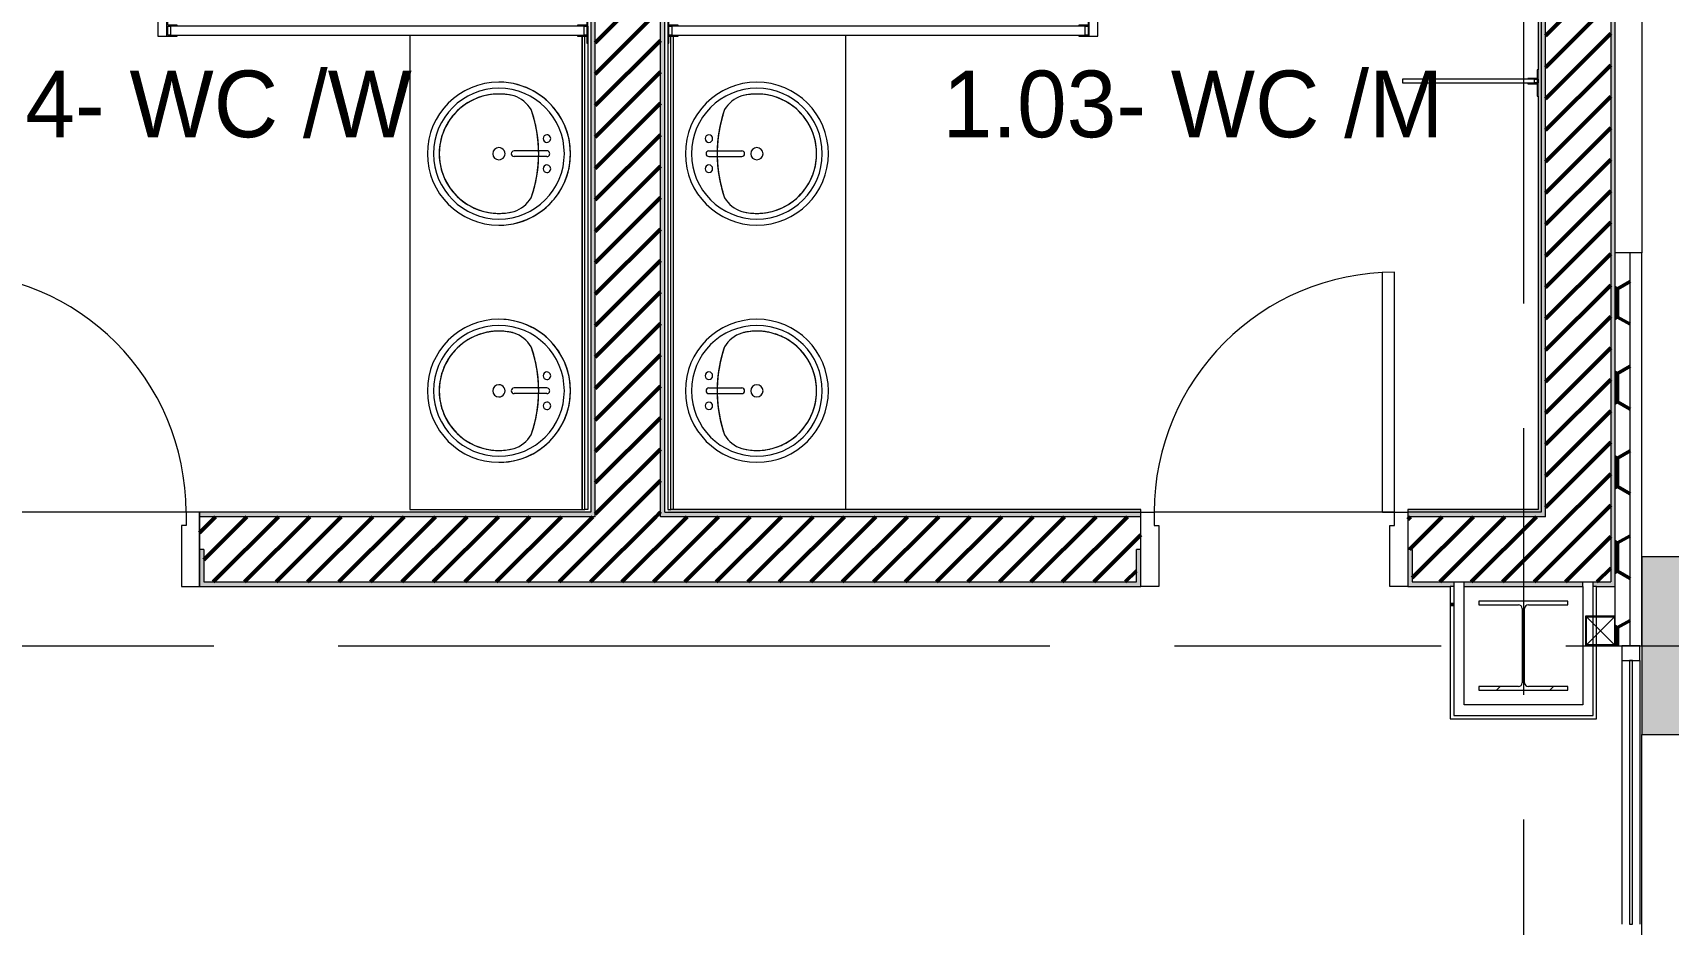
# Model space of a CAD drawing. Header units: millimetres. Extents: x -76261 to 649593, y -304265 to 60256.
# Drawn here: x 27273 to 32789, y -7540 to -4532 of the extents above; entities that cross this region are included whole.
import ezdxf

# ---------------------------------------------------------------- set-up
doc = ezdxf.new("R2010")
doc.units = ezdxf.units.MM
doc.header["$LTSCALE"] = 2000
doc.header["$MEASUREMENT"] = 0
doc.linetypes.add('Centre', pattern=[6.9, 4, -0.7, 1.5, -0.7])
doc.layers.get('0').update_dxf_attribs({"linetype": 'CONTINUOUS'})
for name, color, linetype, lineweight in [('A-AREA-IDEN', 8, 'CONTINUOUS', 15), ('A-DOOR', 8, 'CONTINUOUS', 15), ('A-FLOR', 8, 'CONTINUOUS', 15), ('A-GENM', 8, 'CONTINUOUS', 15), ('A-GLAZ', 8, 'CONTINUOUS', 15), ('A-GLAZ-CURT', 8, 'CONTINUOUS', 15), ('A-GLAZ-CWMG', 8, 'CONTINUOUS', 15), ('A-WALL', 8, 'CONTINUOUS', 15), ('A-WALL-PATT', 8, 'CONTINUOUS', 50), ('P-SANR-FIXT', 8, 'CONTINUOUS', 15), ('Q-CASE', 8, 'CONTINUOUS', 15), ('Q-SPCQ', 8, 'CONTINUOUS', 15), ('S-BEAM', 12, 'CONTINUOUS', 15), ('S-COLS', 8, 'CONTINUOUS', 15), ('S-GRID', 14, 'CONTINUOUS', 15), ('S-STRS', 8, 'CONTINUOUS', 15)]:
    doc.layers.add(name, color=color, linetype=linetype, lineweight=lineweight)
doc.styles.add('.VnArial Narrow_B', font='Vnarianb_0.ttf', dxfattribs={"height": 225})
pattern_1 = [(0, (87192.53, 42001.64), (1219.2, 304.8), [50.292, -864.108, 50.292, -864.108, -4876.8]), (0, (87192.53, 42001.64), (1219.2, 304.8), [-1828.8, 50.292, -1778.508, 50.292, -864.108, -2133.6]), (0, (87192.53, 42001.64), (1219.2, 304.8), [-4572, 50.292, -559.308, 50.292, -1473.708]), (120, (87649.73, 42154.04), (-873.5645, 903.4582), [50.292, -864.108, 50.292, -864.108, -4876.8]), (120, (87649.73, 42154.04), (-873.5645, 903.4582), [-1828.8, 50.292, -1778.508, 50.292, -864.108, -2133.6]), (120, (87649.73, 42154.04), (-873.5645, 903.4582), [-4572, 50.292, -559.308, 50.292, -1473.708]), (240, (87802.13, 42763.64), (-345.6355, -1208.2582), [50.292, -864.108, 50.292, -864.108, -4876.8]), (240, (87802.13, 42763.64), (-345.6355, -1208.2582), [-1828.8, 50.292, -1778.508, 50.292, -864.108, -2133.6]), (240, (87802.13, 42763.64), (-345.6355, -1208.2582), [-4572, 50.292, -559.308, 50.292, -1473.708])]
pattern_2 = [(127.5, (32610, -3125), (-146.824, -4.7995), [5.029, -110.795, 5.029, -124.511, -123.825]), (127.5, (32610, -3125), (-146.824, -4.7995), [-245.364, 5.029, -118.796]), (97.5, (32610, -3125), (-215.047, 134.857), [5.029, -57.455, 5.029, -99.365, -40.005]), (97.5, (32610, -3125), (-215.047, 134.857), [-166.878, 5.029, -34.976]), (57.5, (32610, -3218.73), (-0.4316, 237.2978), [5.029, -33.071, 5.029, -132.131, -179.07]), (57.5, (32610, -3218.73), (-0.4316, 237.2978), [-175.26, 5.029, -174.041]), (47.5, (32610, -3218.73), (-66.879, 229.067), [5.029, -14.021, 5.029, -84.887, -102.87]), (47.5, (32610, -3218.73), (-66.879, 229.067), [-108.966, 5.029, -97.841])]
pattern_3 = [(45, (87192.53, 42001.635), (-53.03301, 53.03301), [])]
pattern_4 = [(37.5, (29455, -6400), (-4.7995, 146.824), [5.029, -110.795, 5.029, -124.511, -123.825]), (37.5, (29455, -6400), (-4.7995, 146.824), [-245.364, 5.029, -118.796]), (7.5, (29455, -6400), (134.857, 215.047), [5.029, -57.455, 5.029, -99.365, -40.005]), (7.5, (29455, -6400), (134.857, 215.047), [-166.878, 5.029, -34.976]), (327.5, (29361.27, -6400), (237.298, 0.4316), [5.029, -33.071, 5.029, -132.131, -179.07]), (327.5, (29361.27, -6400), (237.298, 0.4316), [-175.26, 5.029, -174.041]), (317.5, (29361.27, -6400), (229.067, 66.879), [5.029, -14.021, 5.029, -84.887, -102.87]), (317.5, (29361.27, -6400), (229.067, 66.879), [-108.966, 5.029, -97.841])]
pattern_5 = [(127.5, (29405, -3000), (-146.824, -4.7995), [5.029, -110.795, 5.029, -124.511, -123.825]), (127.5, (29405, -3000), (-146.824, -4.7995), [-245.364, 5.029, -118.796]), (97.5, (29405, -3000), (-215.047, 134.857), [5.029, -57.455, 5.029, -99.365, -40.005]), (97.5, (29405, -3000), (-215.047, 134.857), [-166.878, 5.029, -34.976]), (57.5, (29405, -3093.73), (-0.4316, 237.298), [5.029, -33.071, 5.029, -132.131, -179.07]), (57.5, (29405, -3093.73), (-0.4316, 237.298), [-175.26, 5.029, -174.041]), (47.5, (29405, -3093.73), (-66.879, 229.067), [5.029, -14.021, 5.029, -84.887, -102.87]), (47.5, (29405, -3093.73), (-66.879, 229.067), [-108.966, 5.029, -97.841])]

# ---------------------------------------------------------------- blocks, each defined once
blk = doc.blocks.new('AD_UK Beams-Column - SC2-300_300_8_12-V39-1st  FLOOR PLAN')
at = {"layer": 'S-COLS'}
h = blk.add_hatch(dxfattribs=at)
h.set_pattern_fill('FP_78', color=256, style=0, pattern_type=2)
h.set_pattern_definition([(45, (54892.53, 48601.64), (-371.231, 371.231), []), (45, (54892.53, 49164.14), (-371.231, 371.231), [])])
h.paths.add_polyline_path([(-150, -150), (150, -150), (150, -138), (17, -138), (7.8, -134.2), (4, -125), (4, 125), (7.8, 134.2), (17, 138), (150, 138), (150, 150), (-150, 150), (-150, 138), (-17, 138), (-7.8, 134.2), (-4, 125), (-4, -125), (-7.8, -134.2), (-17, -138), (-150, -138)], flags=0)
for p, q in [((150, 150), (-150, 150)), ((-150, 150), (-150, 138)), ((-150, 138), (-17, 138)), ((-4, 125), (-4, -125)), ((4, -125), (4, 125)), ((17, 138), (150, 138)), ((150, 138), (150, 150)), ((-17, -138), (-150, -138)), ((-150, -138), (-150, -150)), ((-150, -150), (150, -150)), ((150, -138), (17, -138)), ((150, -150), (150, -138))]:
    blk.add_line(p, q, dxfattribs=at)
for centre, start, end in [((-17, 125), 0, 90), ((17, 125), 90, 180), ((-17, -125), 270, 0), ((17, -125), 180, 270)]:
    blk.add_arc(centre, 13, start, end, dxfattribs=at)
blk = doc.blocks.new('LS-Office-S_rvt-1-1st  FLOOR PLAN')
blk.add_blockref('AD_UK Beams-Column - SC2-300_300_8_12-V39-1st  FLOOR PLAN', (-54892.5, -48601.6))
blk = doc.blocks.new('System Panel - Glazed-10932184-1st  FLOOR PLAN')
at = {"layer": 'A-GLAZ-CURT'}
for p, q in [((445, 5.2), (-445, 5.2)), ((-445, 5.2), (-445, -5.2)), ((445, -5.2), (445, 5.2)), ((-445, -5.2), (445, -5.2))]:
    blk.add_line(p, q, dxfattribs=at)
blk = doc.blocks.new('Rectangular Mullion - 120 x 100-10783089-1st  FLOOR PLAN')
at = {"layer": 'A-GLAZ-CWMG'}
for p, q in [((-54560, -48651.6), (-54560, -49541.6)), ((-54500, -48651.6), (-54500, -49541.6))]:
    blk.add_line(p, q, dxfattribs=at)
blk = doc.blocks.new('Rectangular Mullion - 50 x 100-10619550-1st  FLOOR PLAN')
at = {"layer": 'A-GLAZ-CWMG'}
for p, q in [((-50, 30), (0, 30)), ((-50, -30), (-50, 30)), ((0, 30), (0, -30)), ((0, -30), (-50, -30))]:
    blk.add_line(p, q, dxfattribs=at)
blk = doc.blocks.new('Window_2_pane_slider_10391 - Window_2_pane 600x1200-10625192-1st  FLOOR PLAN')
at = {"layer": 'A-GLAZ'}
for p, q in [((-38.1, -45), (-38.1, 45)), ((-38.1, 45), (1161.9, 45)), ((1161.9, 45), (1161.9, -45)), ((1161.9, -45), (-38.1, -45))]:
    blk.add_line(p, q, dxfattribs=at)
blk = doc.blocks.new('Generic Models 2 - Generic Models 2-10631144-1st  FLOOR PLAN')
at = {"layer": 'A-GENM'}
h = blk.add_hatch(color=256, dxfattribs=at)
h.paths.add_polyline_path([(-54192.5, -52901.6), (-54192.5, -52301.6), (-54492.5, -52301.6), (-54492.5, -52901.6), (-54302.9, -52901.6)], flags=0)
h.paths.add_polyline_path([(-54192.5, -48901.6), (-54192.5, -48301.6), (-54492.5, -48301.6), (-54492.5, -48901.6), (-54302.9, -48901.6)], flags=0)
for p, q in [((-54192.5, -48301.6), (-54492.5, -48301.6)), ((-54492.5, -48301.6), (-54492.5, -48901.6)), ((-54192.5, -48901.6), (-54192.5, -48301.6)), ((-54492.5, -48901.6), (-54192.5, -48901.6)), ((-54192.5, -52301.6), (-54492.5, -52301.6)), ((-54492.5, -52301.6), (-54492.5, -52901.6)), ((-54192.5, -52901.6), (-54192.5, -52301.6)), ((-54492.5, -52901.6), (-54192.5, -52901.6))]:
    blk.add_line(p, q, dxfattribs=at)
blk = doc.blocks.new('PD-WC - WC-10350256-1st  FLOOR PLAN')
at = {"layer": 'A-DOOR'}
for p, q in [((-390, 125), (-450, 125)), ((-450, 125), (-450, -125)), ((-390, -80), (-390, 125)), ((450, 125), (390, 125)), ((390, 125), (390, -80)), ((450, -125), (450, 125)), ((-405, -125), (-405, -80)), ((-405, -80), (-390, -80)), ((390, -80), (405, -80)), ((405, -80), (405, -125)), ((-450, -125), (-405, -125)), ((405, -125), (355, -125)), ((405, -125), (450, -125))]:
    blk.add_line(p, q, dxfattribs=at)
at = {"layer": 'A-GENM'}
for p, q in [((365, -125), (405, -125)), ((365, -125), (365, -935)), ((405, -125), (405, -935))]:
    blk.add_line(p, q, dxfattribs=at)
blk.add_arc((405, -125), 810, 180, 270, dxfattribs=at)
blk = doc.blocks.new('PD-WC - WC-10653896-1st  FLOOR PLAN')
at = {"layer": 'A-DOOR'}
for p, q in [((-450, -125), (-450, 125)), ((-450, 125), (-405, 125)), ((-405, 125), (-405, 80)), ((405, 125), (355, 125)), ((405, 125), (450, 125)), ((405, 80), (405, 125)), ((450, 125), (450, -125)), ((-405, 80), (-390, 80)), ((-390, 80), (-390, -125)), ((390, 80), (405, 80)), ((390, -125), (390, 80)), ((-390, -125), (-450, -125)), ((450, -125), (390, -125))]:
    blk.add_line(p, q, dxfattribs=at)
at = {"layer": 'A-GENM'}
for p, q in [((365, 125), (365, 935)), ((405, 125), (405, 935)), ((365, 125), (405, 125))]:
    blk.add_line(p, q, dxfattribs=at)
blk.add_arc((405, 125), 810, 90, 180, dxfattribs=at)
blk = doc.blocks.new('Toilet-Partition_AmericanSanitary_Floor-Stile - BUONG WC 1050-10673173-1st  FLOOR PLAN')
at = {"layer": 'Q-SPCQ'}
for p, q in [((412, 2129.7), (158.8, 2129.7)), ((158.8, 2129.7), (158.8, 2099.7)), ((158.8, 2099.7), (158.8, 2064.9)), ((158.8, 2099.7), (412, 2099.7)), ((162, 2096.5), (192, 2096.5)), ((162, 2087), (162, 2096.5)), ((192, 2096.5), (192, 2087)), ((195.2, 2064.9), (195.2, 2096.6)), ((195.2, 2096.6), (219.1, 2096.6)), ((219.1, 2096.6), (219.1, 2099.7)), ((373.9, 2136), (437.4, 2136)), ((373.9, 2136), (373.9, 2129.7)), ((412, 2099.7), (412, 2129.7)), ((437.4, 2129.7), (412, 2129.7)), ((437.4, 2129.7), (437.4, 2136)), ((973.9, 2136), (1012, 2136)), ((973.9, 2091.6), (973.9, 2136)), ((986.6, 2099.7), (1012, 2099.7)), ((986.6, 1499.7), (986.6, 2099.7)), ((1012, 2136), (1050.1, 2136)), ((1012, 2129.7), (1012, 2136)), ((1162, 2129.7), (1012, 2129.7)), ((1012, 2129.7), (1012, 2099.7)), ((1012, 2099.7), (1012, 1499.7)), ((1012, 2099.7), (1162, 2099.7)), ((1012, 2091.6), (1012, 2099.7)), ((1050.1, 2136), (1050.1, 2129.7)), ((1050.1, 2099.7), (1050.1, 2091.6)), ((1162, 2099.7), (1162, 2129.7)), ((158.8, 2064.9), (162, 2064.9)), ((192, 2087), (162, 2087)), ((162, 2087), (162, 692.4)), ((192, 692.4), (192, 2087)), ((192, 2064.9), (195.2, 2064.9)), ((1012, 2091.6), (973.9, 2091.6)), ((1050.1, 2091.6), (1012, 2091.6)), ((1012, 1499.7), (986.6, 1499.7)), ((158.8, 682.8), (134.8, 682.8)), ((134.8, 682.8), (134.8, 679.7)), ((134.8, 679.7), (195.2, 679.7)), ((162, 714.5), (158.8, 714.5)), ((158.8, 714.5), (158.8, 682.8)), ((162, 682.9), (162, 692.4)), ((162, 692.4), (192, 692.4)), ((192, 682.9), (162, 682.9)), ((192, 679.7), (162, 679.7)), ((195.2, 714.5), (192, 714.5)), ((192, 692.4), (192, 682.9)), ((223.7, 682.9), (192, 682.9)), ((192, 682.9), (192, 679.7)), ((192, 679.7), (223.7, 679.7)), ((195.2, 679.7), (195.2, 714.5)), ((223.7, 679.7), (223.7, 682.9))]:
    blk.add_line(p, q, dxfattribs=at)
blk.add_arc((1012, 2099.7), 600, 180, 270, dxfattribs=at)
blk = doc.blocks.new('Counter Top w Sinks-AD - 600mm x 2400mm Long-10673474-1st  FLOOR PLAN')
at = {"layer": 'Q-CASE'}
for p, q in [((356.1, 605), (-1243.9, 605)), ((356.1, 24), (-1243.9, 24)), ((-1243.9, 5), (356.1, 5)), ((356.1, 24), (-1240.7, 24)), ((356.1, 15), (-1240.7, 15)), ((-1216.7, 5), (356.1, 5)), ((356.1, 5), (356.1, 15))]:
    blk.add_line(p, q, dxfattribs=at)
blk = doc.blocks.new('Sink - Vanity - Round - Basin-V9-1st  FLOOR PLAN')
at = {"layer": 'P-SANR-FIXT'}
for p, q in [((87.1, 247.1), (87.1, 136.3)), ((106.2, 247.1), (106.2, 136.3))]:
    blk.add_line(p, q, dxfattribs=at)
for centre, radius, start, end in [((96.7, 85.2), 241.3, 360, 180), ((96.7, 85.2), 241.3, 90, 270), ((96.7, 85.2), 220.6, 90, 270), ((96.7, 85.2), 241.3, 270, 90), ((96.7, 85.2), 220.6, 270, 90), ((45.9, 247.1), 12.7, 360, 180), ((45.9, 247.1), 12.7, 180, 360), ((96.7, 247.1), 9.52, 360, 180), ((147.5, 247.1), 12.7, 360, 180), ((147.5, 247.1), 12.7, 180, 0), ((1.4, 104.3), 104.5, 120.7927, 162.1904), ((1.4, 104.3), 104.5, 120.7927, 162.1904), ((96.7, -233), 452.3, 90, 109.2086), ((96.7, -233), 452.3, 91.2067, 109.2086), ((96.7, -233), 452.3, 102.3164, 109.2086), ((96.7, -233), 452.3, 94.941, 99.8168), ((96.7, -233), 452.3, 87.6965, 92.3035), ((96.7, -233), 452.3, 70.7914, 90), ((96.7, -233), 452.3, 70.7914, 88.7933), ((96.7, -233), 452.3, 80.1832, 85.059), ((96.7, -233), 452.3, 70.7914, 77.9045), ((191.9, 104.3), 104.5, 17.8096, 59.2073), ((191.9, 104.3), 104.5, 17.8096, 59.2073), ((96.7, 85.2), 201.4, 165.3071, 14.6929), ((96.7, 85.2), 201.4, 165.3071, 270), ((96.7, 85.2), 201.4, 165.3071, 178.8413), ((96.7, 136.3), 9.52, 180, 360), ((96.7, 85.2), 201.4, 270, 14.6929), ((96.7, 85.2), 201.4, 1.1587, 14.6929), ((96.7, 85.2), 241.3, 180, 360), ((96.7, 85.2), 201.4, 183.3402, 192.3785), ((96.7, 85.2), 20.6, 360, 180), ((96.7, 85.2), 20.6, 180, 360), ((96.7, 85.2), 201.4, 347.6215, 356.6598), ((96.7, 85.2), 201.4, 197.7666, 205.9191), ((96.7, 85.2), 201.4, 334.0809, 342.2334), ((96.7, 85.2), 201.4, 211.6777, 219.4638), ((96.7, 85.2), 201.4, 320.5362, 328.3223), ((96.7, 85.2), 201.4, 225.4168, 233.0136), ((96.7, 85.2), 201.4, 239.0777, 246.5698), ((96.7, 85.2), 201.4, 252.6962, 260.1345), ((96.7, 85.2), 201.4, 279.8655, 287.3038), ((96.7, 85.2), 201.4, 293.4302, 300.9223), ((96.7, 85.2), 201.4, 306.9864, 314.5832), ((96.7, 85.2), 201.4, 266.3966, 273.7108)]:
    blk.add_arc(centre, radius, start, end, dxfattribs=at)
blk = doc.blocks.new('Sink - Vanity - Round - Basin-3333014-1st  FLOOR PLAN')
at = {"layer": 'P-SANR-FIXT'}
for p, q in [((87.1, 247.1), (87.1, 136.3)), ((106.2, 247.1), (106.2, 136.3))]:
    blk.add_line(p, q, dxfattribs=at)
for centre, radius, start, end in [((96.7, 85.2), 241.3, 360, 180), ((96.7, 85.2), 241.3, 90, 270), ((96.7, 85.2), 220.6, 90, 270), ((96.7, 85.2), 241.3, 270, 90), ((96.7, 85.2), 220.6, 270, 90), ((45.9, 247.1), 12.7, 360, 180), ((45.9, 247.1), 12.7, 180, 360), ((96.7, 247.1), 9.52, 360, 180), ((147.5, 247.1), 12.7, 360, 180), ((147.5, 247.1), 12.7, 180, 0), ((1.4, 104.3), 104.5, 120.7927, 162.1904), ((1.4, 104.3), 104.5, 120.7927, 162.1904), ((96.7, -233), 452.3, 90, 109.2086), ((96.7, -233), 452.3, 91.2067, 109.2086), ((96.7, -233), 452.3, 102.0955, 109.2086), ((96.7, -233), 452.3, 94.941, 99.8168), ((96.7, -233), 452.3, 87.6965, 92.3035), ((96.7, -233), 452.3, 70.7914, 90), ((96.7, -233), 452.3, 70.7914, 88.7933), ((96.7, -233), 452.3, 80.1832, 85.059), ((96.7, -233), 452.3, 70.7914, 77.9045), ((191.9, 104.3), 104.5, 17.8096, 59.2073), ((191.9, 104.3), 104.5, 17.8096, 59.2073), ((96.7, 85.2), 201.4, 165.3071, 14.6929), ((96.7, 85.2), 201.4, 165.3071, 270), ((96.7, 85.2), 201.4, 165.3071, 178.8413), ((96.7, 136.3), 9.52, 180, 360), ((96.7, 85.2), 201.4, 270, 14.6929), ((96.7, 85.2), 201.4, 1.1587, 14.6929), ((96.7, 85.2), 241.3, 180, 360), ((96.7, 85.2), 201.4, 183.3402, 192.3785), ((96.7, 85.2), 20.6, 360, 180), ((96.7, 85.2), 20.6, 180, 360), ((96.7, 85.2), 201.4, 347.6215, 356.6598), ((96.7, 85.2), 201.4, 197.7666, 205.9191), ((96.7, 85.2), 201.4, 334.0809, 342.2334), ((96.7, 85.2), 201.4, 211.6777, 219.4638), ((96.7, 85.2), 201.4, 320.5362, 328.3223), ((96.7, 85.2), 201.4, 225.4168, 233.0136), ((96.7, 85.2), 201.4, 239.0777, 246.5698), ((96.7, 85.2), 201.4, 252.6962, 260.1345), ((96.7, 85.2), 201.4, 279.8655, 287.3038), ((96.7, 85.2), 201.4, 293.4302, 300.9223), ((96.7, 85.2), 201.4, 306.9864, 314.5832), ((96.7, 85.2), 201.4, 266.2892, 273.7108)]:
    blk.add_arc(centre, radius, start, end, dxfattribs=at)
blk = doc.blocks.new('Counter Top w Sinks-AD - 600mm x 2400mm Long-10673530-1st  FLOOR PLAN')
at = {"layer": 'Q-CASE'}
for p, q in [((-1243.9, -5), (356.1, -5)), ((356.1, -24), (-1243.9, -24)), ((356.1, -15), (-1240.7, -15)), ((-1240.7, -24), (356.1, -24)), ((-1216.7, -5), (356.1, -5)), ((356.1, -5), (356.1, -15)), ((356.1, -24), (356.1, -15)), ((356.1, -605), (356.1, -24)), ((-1243.9, -605), (356.1, -605))]:
    blk.add_line(p, q, dxfattribs=at)
blk = doc.blocks.new('Sink - Vanity - Round - Basin-V10-1st  FLOOR PLAN')
at = {"layer": 'P-SANR-FIXT'}
for p, q in [((87.1, -247.1), (87.1, -136.3)), ((106.2, -247.1), (106.2, -136.3))]:
    blk.add_line(p, q, dxfattribs=at)
for centre, radius, start, end in [((96.7, -85.2), 241.3, 0, 180), ((96.7, -85.2), 241.3, 90, 270), ((96.7, -85.2), 220.6, 90, 270), ((96.7, -85.2), 201.4, 345.3071, 194.6929), ((96.7, -85.2), 201.4, 90, 194.6929), ((96.7, -85.2), 201.4, 99.8655, 107.3038), ((96.7, -85.2), 201.4, 86.2892, 93.6034), ((96.7, -85.2), 241.3, 270, 90), ((96.7, -85.2), 220.6, 270, 90), ((96.7, -85.2), 201.4, 345.3071, 90), ((96.7, -85.2), 201.4, 72.6962, 80.1345), ((96.7, -85.2), 201.4, 126.9864, 134.5832), ((96.7, -85.2), 201.4, 113.4302, 120.9223), ((96.7, -85.2), 201.4, 59.0777, 66.5698), ((96.7, -85.2), 201.4, 45.4168, 53.0136), ((96.7, -85.2), 201.4, 154.0809, 162.2334), ((96.7, -85.2), 201.4, 140.5362, 148.3223), ((96.7, -85.2), 201.4, 31.6777, 39.4638), ((96.7, -85.2), 201.4, 17.7666, 25.9191), ((96.7, -85.2), 201.4, 167.6215, 176.6598), ((96.7, -85.2), 201.4, 3.3402, 12.3785), ((96.7, -85.2), 241.3, 180, 0), ((96.7, -85.2), 201.4, 181.1587, 194.6929), ((96.7, -85.2), 20.6, 0, 180), ((96.7, -85.2), 20.6, 180, 0), ((96.7, -85.2), 201.4, 345.3071, 358.8413), ((1.4, -104.3), 104.5, 197.8096, 239.2073), ((1.4, -104.3), 104.5, 197.8096, 239.2073), ((96.7, -136.3), 9.52, 0, 180), ((191.9, -104.3), 104.5, 300.7927, 342.1904), ((191.9, -104.3), 104.5, 300.7927, 342.1904), ((96.7, 233), 452.3, 250.7914, 268.7933), ((96.7, 233), 452.3, 250.7914, 270), ((96.7, 233), 452.3, 250.7914, 257.9045), ((96.7, 233), 452.3, 260.1832, 265.059), ((96.7, 233), 452.3, 267.6965, 272.3035), ((96.7, 233), 452.3, 270, 289.2086), ((96.7, 233), 452.3, 271.2067, 289.2086), ((96.7, 233), 452.3, 274.941, 279.8168), ((96.7, 233), 452.3, 282.0955, 289.2086), ((45.9, -247.1), 12.7, 0, 180), ((45.9, -247.1), 12.7, 180, 0), ((96.7, -247.1), 9.52, 180, 0), ((147.5, -247.1), 12.7, 0, 180), ((147.5, -247.1), 12.7, 180, 0)]:
    blk.add_arc(centre, radius, start, end, dxfattribs=at)
blk = doc.blocks.new('Sink - Vanity - Round - Basin-V11-1st  FLOOR PLAN')
at = {"layer": 'P-SANR-FIXT'}
for p, q in [((87.1, -247.1), (87.1, -136.3)), ((106.2, -247.1), (106.2, -136.3))]:
    blk.add_line(p, q, dxfattribs=at)
for centre, radius, start, end in [((96.7, -85.2), 241.3, 0, 180), ((96.7, -85.2), 241.3, 90, 270), ((96.7, -85.2), 220.6, 90, 270), ((96.7, -85.2), 201.4, 345.3071, 194.6929), ((96.7, -85.2), 201.4, 90, 194.6929), ((96.7, -85.2), 201.4, 99.8655, 107.0974), ((96.7, -85.2), 201.4, 86.2892, 93.7108), ((96.7, -85.2), 241.3, 270, 90), ((96.7, -85.2), 220.6, 270, 90), ((96.7, -85.2), 201.4, 345.3071, 90), ((96.7, -85.2), 201.4, 72.6962, 80.1345), ((96.7, -85.2), 201.4, 126.9864, 134.5832), ((96.7, -85.2), 201.4, 113.4302, 120.9223), ((96.7, -85.2), 201.4, 59.0777, 66.5698), ((96.7, -85.2), 201.4, 45.4168, 53.0136), ((96.7, -85.2), 201.4, 154.0809, 162.2334), ((96.7, -85.2), 201.4, 140.5362, 148.3223), ((96.7, -85.2), 201.4, 31.6777, 39.4638), ((96.7, -85.2), 201.4, 17.7666, 25.9191), ((96.7, -85.2), 201.4, 167.6215, 176.6598), ((96.7, -85.2), 201.4, 3.3402, 12.3785), ((96.7, -85.2), 241.3, 180, 0), ((96.7, -85.2), 201.4, 181.1587, 194.6929), ((96.7, -85.2), 20.6, 0, 180), ((96.7, -85.2), 20.6, 180, 0), ((96.7, -85.2), 201.4, 345.3071, 358.8413), ((1.4, -104.3), 104.5, 197.8096, 239.2073), ((1.4, -104.3), 104.5, 197.8096, 239.2073), ((96.7, -136.3), 9.52, 0, 180), ((191.9, -104.3), 104.5, 300.7927, 342.1904), ((191.9, -104.3), 104.5, 300.7927, 342.1904), ((96.7, 233), 452.3, 250.7914, 268.7933), ((96.7, 233), 452.3, 250.7914, 270), ((96.7, 233), 452.3, 250.7914, 257.9045), ((96.7, 233), 452.3, 260.1832, 265.059), ((96.7, 233), 452.3, 267.6965, 272.3035), ((96.7, 233), 452.3, 270, 289.2086), ((96.7, 233), 452.3, 271.2067, 289.2086), ((96.7, 233), 452.3, 274.941, 279.8168), ((96.7, 233), 452.3, 282.0955, 289.2086), ((45.9, -247.1), 12.7, 0, 180), ((45.9, -247.1), 12.7, 180, 0), ((96.7, -247.1), 9.52, 180, 0), ((147.5, -247.1), 12.7, 0, 180), ((147.5, -247.1), 12.7, 180, 0)]:
    blk.add_arc(centre, radius, start, end, dxfattribs=at)
blk = doc.blocks.new('Toilet-Partition_AmericanSanitary_Floor-Stile - BUONG WC 1050-10377467-1st  FLOOR PLAN')
at = {"layer": 'Q-SPCQ'}
for p, q in [((195.2, -679.7), (134.8, -679.7)), ((134.8, -679.7), (134.8, -682.8)), ((134.8, -682.8), (158.8, -682.8)), ((158.8, -682.8), (158.8, -714.5)), ((158.8, -714.5), (162, -714.5)), ((192, -679.7), (162, -679.7)), ((162, -692.4), (162, -682.9)), ((162, -682.9), (192, -682.9)), ((192, -692.4), (162, -692.4)), ((162, -692.4), (162, -2087)), ((223.7, -679.7), (192, -679.7)), ((192, -679.7), (192, -682.9)), ((192, -682.9), (223.7, -682.9)), ((192, -682.9), (192, -692.4)), ((192, -2087), (192, -692.4)), ((192, -714.5), (195.2, -714.5)), ((195.2, -714.5), (195.2, -679.7)), ((223.7, -682.9), (223.7, -679.7)), ((986.6, -1499.7), (986.6, -2099.7)), ((1012, -1499.7), (986.6, -1499.7)), ((1012, -2099.7), (1012, -1499.7)), ((162, -2064.9), (158.8, -2064.9)), ((158.8, -2064.9), (158.8, -2099.7)), ((162, -2096.5), (162, -2087)), ((162, -2087), (192, -2087)), ((195.2, -2064.9), (192, -2064.9)), ((192, -2087), (192, -2096.5)), ((195.2, -2096.6), (195.2, -2064.9)), ((973.9, -2091.6), (1012, -2091.6)), ((973.9, -2136), (973.9, -2091.6)), ((1012, -2091.6), (1050.1, -2091.6)), ((1012, -2099.7), (1012, -2091.6)), ((1050.1, -2091.6), (1050.1, -2099.7)), ((412, -2099.7), (158.8, -2099.7)), ((158.8, -2099.7), (158.8, -2129.7)), ((158.8, -2129.7), (412, -2129.7)), ((192, -2096.5), (162, -2096.5)), ((219.1, -2096.6), (195.2, -2096.6)), ((219.1, -2099.7), (219.1, -2096.6)), ((373.9, -2129.7), (373.9, -2136)), ((437.4, -2136), (373.9, -2136)), ((412, -2129.7), (412, -2099.7)), ((412, -2129.7), (437.4, -2129.7)), ((437.4, -2136), (437.4, -2129.7)), ((1012, -2136), (973.9, -2136)), ((986.6, -2099.7), (1012, -2099.7)), ((1162, -2099.7), (1012, -2099.7)), ((1012, -2099.7), (1012, -2129.7)), ((1012, -2129.7), (1162, -2129.7)), ((1012, -2136), (1012, -2129.7)), ((1050.1, -2136), (1012, -2136)), ((1050.1, -2129.7), (1050.1, -2136)), ((1162, -2129.7), (1162, -2099.7))]:
    blk.add_line(p, q, dxfattribs=at)
blk.add_arc((1012, -2099.7), 600, 90, 180, dxfattribs=at)
blk = doc.blocks.new('Privacy-Screen - VACH TIEU-9221444-1st  FLOOR PLAN')
at = {"layer": 'Q-SPCQ'}
for p, q in [((373.2, 1136.9), (361.2, 1136.9)), ((361.2, 1136.9), (361.2, 692.4)), ((373.2, 692.4), (373.2, 1136.9)), ((358.1, 682.8), (316.1, 682.8)), ((316.1, 682.8), (316.1, 679.7)), ((316.1, 679.7), (376.4, 679.7)), ((361.2, 714.5), (358.1, 714.5)), ((358.1, 714.5), (358.1, 682.8)), ((361.2, 682.9), (361.2, 692.4)), ((361.2, 692.4), (373.2, 692.4)), ((373.2, 682.9), (361.2, 682.9)), ((373.2, 679.7), (361.2, 679.7)), ((376.4, 714.5), (373.2, 714.5)), ((373.2, 692.4), (373.2, 682.9)), ((405, 682.9), (373.2, 682.9)), ((373.2, 682.9), (373.2, 679.7)), ((373.2, 679.7), (405, 679.7)), ((376.4, 679.7), (376.4, 714.5)), ((405, 679.7), (405, 682.9))]:
    blk.add_line(p, q, dxfattribs=at)
blk = doc.blocks.new('PIPE 100X100X2_5 - PIPE 100X100X2_5-10940801-1st  FLOOR PLAN')
at = {"layer": 'S-BEAM'}
for p, q in [((-60238.8, -58414.1), (-60333.8, -58509.1)), ((-60238.8, -58509.1), (-60333.8, -58414.1))]:
    blk.add_line(p, q, dxfattribs=at)
blk = doc.blocks.new('Xrexf_Office')
at = {"layer": 'A-WALL-PATT'}
h = blk.add_hatch(dxfattribs=at)
h.set_pattern_fill('FP_4', color=256, style=0, pattern_type=2)
h.set_pattern_definition([(90, (32700, -3062.5), (-82.489, 142.875), [95.25, -190.5]), (210, (32700, -3062.5), (-82.4889, -142.875), [95.25, -190.5]), (150, (32700, -3062.5), (-164.9779, -7e-05), [0, -190.5, 95.25, 0])])
h.paths.add_polyline_path([(32660, -6600), (32660, -5275), (32610, -5275), (32610, -6600)], flags=0)
h.paths.add_polyline_path([(32660, -4075), (32660, -2475), (32610, -2475), (32610, -4075)], flags=0)
h.paths.add_polyline_path([(32660, -1275), (32660, 400), (32610, 400), (32610, -1275)], flags=0)
h = blk.add_hatch(dxfattribs=at)
h.set_pattern_fill('FP_28', color=256, angle=37.5, style=0, pattern_type=2)
h.set_pattern_definition(pattern_2)
h.paths.add_polyline_path([(32610, -6400), (32610, 385), (32595, 385), (32595, -6400)], flags=0)
h = blk.add_hatch(dxfattribs=at)
h.set_pattern_fill('FP_30', color=256, angle=37.5, style=0, pattern_type=2)
h.set_pattern_definition(pattern_5)
h.paths.add_polyline_path([(29155, -6150), (29170, -6150), (29170, 150), (29155, 150), (29155, -5920.1)], flags=0)
h = blk.add_hatch(dxfattribs=at)
h.set_pattern_fill('FP_20', color=256, style=0, pattern_type=2)
h.set_pattern_definition(pattern_3)
h.paths.add_polyline_path([(29170, -6165), (29390, -6165), (29390, 165), (29170, 165), (29170, -6150)], flags=0)
h = blk.add_hatch(dxfattribs=at)
h.set_pattern_fill('FP_30', color=256, angle=37.5, style=0, pattern_type=2)
h.set_pattern_definition(pattern_5)
h.paths.add_polyline_path([(29390, -6150), (29405, -6150), (29405, 150), (29390, 150), (29390, -5920.1)], flags=0)
h = blk.add_hatch(dxfattribs=at)
h.set_pattern_fill('FP_28', color=256, angle=37.5, style=0, pattern_type=2)
h.set_pattern_definition(pattern_2)
h.paths.add_polyline_path([(32360, -6165), (32375, -6165), (32375, -875), (32360, -875), (32360, -6150)], flags=0)
h.paths.add_polyline_path([(32360, -765), (32375, -765), (32375, -150), (32360, -150), (32360, -750)], flags=0)
h.paths.add_polyline_path([(32375, -138), (32374.8, 138), (32360, 138), (32360, -138), (32370.2, -138)], flags=0)
h = blk.add_hatch(dxfattribs=at)
h.set_pattern_fill('FP_20', color=256, style=0, pattern_type=2)
h.set_pattern_definition(pattern_3)
h.paths.add_polyline_path([(32375, -6385), (32595, -6385), (32595, 165), (32375, 165), (32375, 150), (32450, 150), (32450, 138), (32375, 138), (32375, -138), (32450, -138), (32450, -150), (32375, -150), (32375, -6255.1)], flags=0)
blk.add_hatch(color=256, dxfattribs=at).paths.add_polyline_path([(32350, -6140), (32360, -6140), (32360, -890), (32350, -890), (32350, -5920.1)], flags=0)
h = blk.add_hatch(dxfattribs=at)
h.set_pattern_fill('FP_20', color=256, style=0, pattern_type=2)
h.set_pattern_definition(pattern_3)
h.paths.add_polyline_path([(32100, -6385), (32375, -6385), (32375, -6165), (31910, -6165), (31910, -6275), (31925, -6275), (31925, -6385), (32065, -6385)], flags=0)
h.paths.add_polyline_path([(30995, -6385), (30995, -6275), (31010, -6275), (31010, -6165), (27835, -6165), (27835, -6275), (27850, -6275), (27850, -6385), (30509, -6385)], flags=0)
h.paths.add_polyline_path([(26920, -6385), (26920, -6275), (26935, -6275), (26935, -6165), (26535, -6165), (26535, -6385), (26550, -6385)], flags=0)
h = blk.add_hatch(dxfattribs=at)
h.set_pattern_fill('FP_29', color=256, angle=37.5, style=0, pattern_type=2)
h.set_pattern_definition(pattern_4)
h.paths.add_polyline_path([(32360, -6165), (32360, -6150), (31910, -6150), (31910, -6165), (32294.5, -6165)], flags=0)
h.paths.add_polyline_path([(31010, -6165), (31010, -6150), (29390, -6150), (29390, -6165), (30509, -6165)], flags=0)
h.paths.add_polyline_path([(28128.5, -6165), (29170, -6165), (29170, -6150), (27835, -6150), (27835, -6165)], flags=0)
h.paths.add_polyline_path([(26550, -6165), (26935, -6165), (26935, -6150), (26550, -6150)], flags=0)
h = blk.add_hatch(color=256, dxfattribs=at)
h.paths.add_polyline_path([(32360, -6150), (32360, -6140), (31910, -6140), (31910, -6150), (32294.5, -6150)], flags=0)
h.paths.add_polyline_path([(29425, -6150), (31010, -6150), (31010, -6140), (29415, -6140), (29415, -6150)], flags=0)
h = blk.add_hatch(dxfattribs=at)
h.set_pattern_fill('FP_29', color=256, angle=37.5, style=0, pattern_type=2)
h.set_pattern_definition(pattern_4)
h.paths.add_polyline_path([(31910, -6400), (32065, -6400), (32065, -6385), (31925, -6385), (31925, -6275), (31910, -6275)], flags=0)
h.paths.add_polyline_path([(32595, -6400), (32595, -6385), (32535, -6385), (32535, -6400), (32592, -6400)], flags=0)
h.paths.add_polyline_path([(32360, -6400), (32500, -6400), (32500, -6385), (32100, -6385), (32100, -6400), (32294.5, -6400)], flags=0)
h.paths.add_polyline_path([(30509, -6400), (31010, -6400), (31010, -6275), (30995, -6275), (30995, -6385), (27850, -6385), (27850, -6275), (27835, -6275), (27835, -6400), (29913.9, -6400)], flags=0)
h.paths.add_polyline_path([(26935, -6400), (26935, -6275), (26920, -6275), (26920, -6385), (26315, -6385), (26315, -6400), (26550, -6400)], flags=0)
h = blk.add_hatch(dxfattribs=at)
h.set_pattern_fill('FP_8', color=256, style=0, pattern_type=2)
h.set_pattern_definition(pattern_1)
h.paths.add_polyline_path([(32065, -6835), (32065, -6400), (32053, -6400), (32053, -6835)], flags=0)
at = {"layer": 'S-BEAM'}
h = blk.add_hatch(dxfattribs=at)
h.set_pattern_fill('FP_55', color=256, style=0, pattern_type=2)
h.set_pattern_definition([(45, (87192.53, 42001.64), (-106.06602, 106.06602), [])])
h.paths.add_polyline_path([(32610, -6600), (32610, -6500), (32510, -6500), (32510, -6600)], flags=0)
h.paths.add_polyline_path([(32607.5, -6597.5), (32512.5, -6597.5), (32512.5, -6502.5), (32607.5, -6502.5), (32607.5, -6590.1)], flags=0)
at = {"layer": 'S-STRS'}
h = blk.add_hatch(dxfattribs=at)
h.set_pattern_fill('FP_8', color=256, style=0, pattern_type=2)
h.set_pattern_definition(pattern_1)
h.paths.add_polyline_path([(33000, -10575), (35400, -10575), (35400, -6625), (33000, -6625), (33000, -6900), (32700, -6900), (32700, -10300), (33000, -10300)], flags=0)
at = {"layer": 'A-FLOR'}
for p, q in [((27790, -6150), (26980, -6150)), ((31865, -6150), (31055, -6150)), ((32700, -10300), (32700, -6900))]:
    blk.add_line(p, q, dxfattribs=at)
at = {"layer": 'A-WALL'}
for p, q in [((32595, 385), (32595, -6385)), ((29155, 150), (29155, -6150)), ((29170, -6165), (29170, 165)), ((29390, -6165), (29390, 165)), ((29405, -6150), (29405, 150)), ((32375, -6165), (32375, -875)), ((32360, -890), (32360, -6150)), ((32350, -3946.1), (32350, -4657.2)), ((32350, -4746.1), (32350, -6140)), ((32610, -6600), (32610, -5275)), ((32660, -6600), (32660, -5275)), ((32700, -6600), (32700, -5275)), ((29155, -6150), (27835, -6150)), ((27835, -6150), (27835, -6400)), ((29170, -6165), (27835, -6165)), ((31010, -6165), (29390, -6165)), ((29405, -6150), (31010, -6150)), ((31010, -6140), (29425, -6140)), ((31010, -6400), (31010, -6140)), ((31910, -6140), (31910, -6400)), ((32350, -6140), (31910, -6140)), ((32360, -6150), (31910, -6150)), ((32375, -6165), (31910, -6165)), ((27850, -6275), (27835, -6275)), ((27850, -6275), (27850, -6385)), ((31010, -6275), (30995, -6275)), ((30995, -6385), (30995, -6275)), ((31925, -6275), (31910, -6275)), ((31925, -6275), (31925, -6385)), ((27850, -6385), (30995, -6385)), ((31925, -6385), (32595, -6385)), ((32065, -6385), (32065, -6835)), ((32100, -6400), (32100, -6385)), ((32500, -6400), (32500, -6385)), ((32535, -6835), (32535, -6385)), ((27835, -6400), (31010, -6400)), ((31910, -6400), (32053, -6400)), ((32053, -6400), (32053, -6847)), ((32065, -6400), (32053, -6400)), ((32100, -6400), (32500, -6400)), ((32100, -6800), (32100, -6400)), ((32500, -6400), (32500, -6800)), ((32547, -6400), (32535, -6400)), ((32547, -6400), (32610, -6400)), ((32547, -6847), (32547, -6400)), ((32610, -6600), (32700, -6600)), ((32065, -6835), (32535, -6835)), ((32500, -6800), (32100, -6800)), ((32053, -6847), (32547, -6847))]:
    blk.add_line(p, q, dxfattribs=at)
at = {"layer": 'S-BEAM'}
for p, q in [((32610, -6500), (32510, -6500)), ((32510, -6500), (32510, -6600)), ((32512.5, -6502.5), (32607.5, -6502.5)), ((32512.5, -6597.5), (32512.5, -6502.5)), ((32607.5, -6502.5), (32607.5, -6597.5)), ((32610, -6600), (32610, -6500)), ((32510, -6600), (32610, -6600)), ((32607.5, -6597.5), (32512.5, -6597.5))]:
    blk.add_line(p, q, dxfattribs=at)
at = {"layer": 'S-GRID', "linetype": 'Centre', "ltscale": 0.3}
for p, q in [((32300, 5234.1), (32300, -19441.1)), ((-4816.9, -6600), (36139, -6600))]:
    blk.add_line(p, q, dxfattribs=at)
blk.add_blockref('LS-Office-S_rvt-1-1st  FLOOR PLAN', (87192.5, 42001.6))
at = {"layer": 'A-DOOR', "rotation": 180}
blk.add_blockref('PD-WC - WC-10350256-1st  FLOOR PLAN', (27385, -6275), dxfattribs=at)
at = {"layer": 'A-DOOR'}
blk.add_blockref('PD-WC - WC-10653896-1st  FLOOR PLAN', (31460, -6275), dxfattribs=at)
at = {"layer": 'A-GENM'}
blk.add_blockref('Generic Models 2 - Generic Models 2-10631144-1st  FLOOR PLAN', (87192.5, 42001.6), dxfattribs=at)
at = {"layer": 'A-GLAZ', "rotation": 270}
blk.add_blockref('Window_2_pane_slider_10391 - Window_2_pane 600x1200-10625192-1st  FLOOR PLAN', (32655, -4113.1), dxfattribs=at)
at = {"layer": 'A-GLAZ-CURT', "rotation": 89.9999999999999}
blk.add_blockref('System Panel - Glazed-10932184-1st  FLOOR PLAN', (32662.5, -7095), dxfattribs=at)
at = {"layer": 'A-GLAZ-CWMG', "extrusion": (0, 0, -1), "rotation": 90.0000000000001}
blk.add_blockref('Rectangular Mullion - 50 x 100-10619550-1st  FLOOR PLAN', (-32662.5, -6600), dxfattribs=at)
at = {"layer": 'A-GLAZ-CWMG'}
blk.add_blockref('Rectangular Mullion - 120 x 100-10783089-1st  FLOOR PLAN', (87192.5, 42001.6), dxfattribs=at)
at = {"layer": 'P-SANR-FIXT'}
for name, p, rotation in [('Sink - Vanity - Round - Basin-V11-1st  FLOOR PLAN', (28759.8, -5036.7), 90.00000000000034), ('Sink - Vanity - Round - Basin-3333014-1st  FLOOR PLAN', (29800.2, -5036.7), 89.99999999999982), ('Sink - Vanity - Round - Basin-V10-1st  FLOOR PLAN', (28759.8, -5836.7), 90.00000000000034), ('Sink - Vanity - Round - Basin-V9-1st  FLOOR PLAN', (29800.2, -5836.7), 89.99999999999982)]:
    blk.add_blockref(name, p, dxfattribs=dict(at, rotation=rotation))
at = {"layer": 'Q-CASE'}
for name, p, rotation in [('Counter Top w Sinks-AD - 600mm x 2400mm Long-10673530-1st  FLOOR PLAN', (29150, -5783.9), 270.0000000000002), ('Counter Top w Sinks-AD - 600mm x 2400mm Long-10673474-1st  FLOOR PLAN', (29410, -5783.9), 270)]:
    blk.add_blockref(name, p, dxfattribs=dict(at, rotation=rotation))
at = {"layer": 'Q-SPCQ'}
for name, p, rotation in [('Toilet-Partition_AmericanSanitary_Floor-Stile - BUONG WC 1050-10673173-1st  FLOOR PLAN', (29824.7, -4702), 90.00000000000017), ('Toilet-Partition_AmericanSanitary_Floor-Stile - BUONG WC 1050-10377467-1st  FLOOR PLAN', (28735.3, -4702), 90), ('Privacy-Screen - VACH TIEU-9221444-1st  FLOOR PLAN', (33029.7, -5062.2), 90)]:
    blk.add_blockref(name, p, dxfattribs=dict(at, rotation=rotation))
at = {"layer": 'S-BEAM', "rotation": 90}
blk.add_blockref('PIPE 100X100X2_5 - PIPE 100X100X2_5-10940801-1st  FLOOR PLAN', (-25901.6, 53736.3), dxfattribs=at)
at = {"layer": 'A-AREA-IDEN', "char_height": 225, "attachment_point": 1, "style": '.VnArial Narrow_B'}
for s, insert, width in [('1.04- WC /W', (26829.7, -4659.6), 1815.822), ('1.03- WC /M', (30341.5, -4659.6), 1779.746)]:
    blk.add_mtext(s, dxfattribs=dict(at, insert=insert, width=width))

msp = doc.modelspace()

# ---------------------------------------------------------------- block references
at = {"linetype": 'ByBlock'}
msp.add_blockref('Xrexf_Office', (0, 0), dxfattribs=at)

doc.saveas('drawing.dxf')
